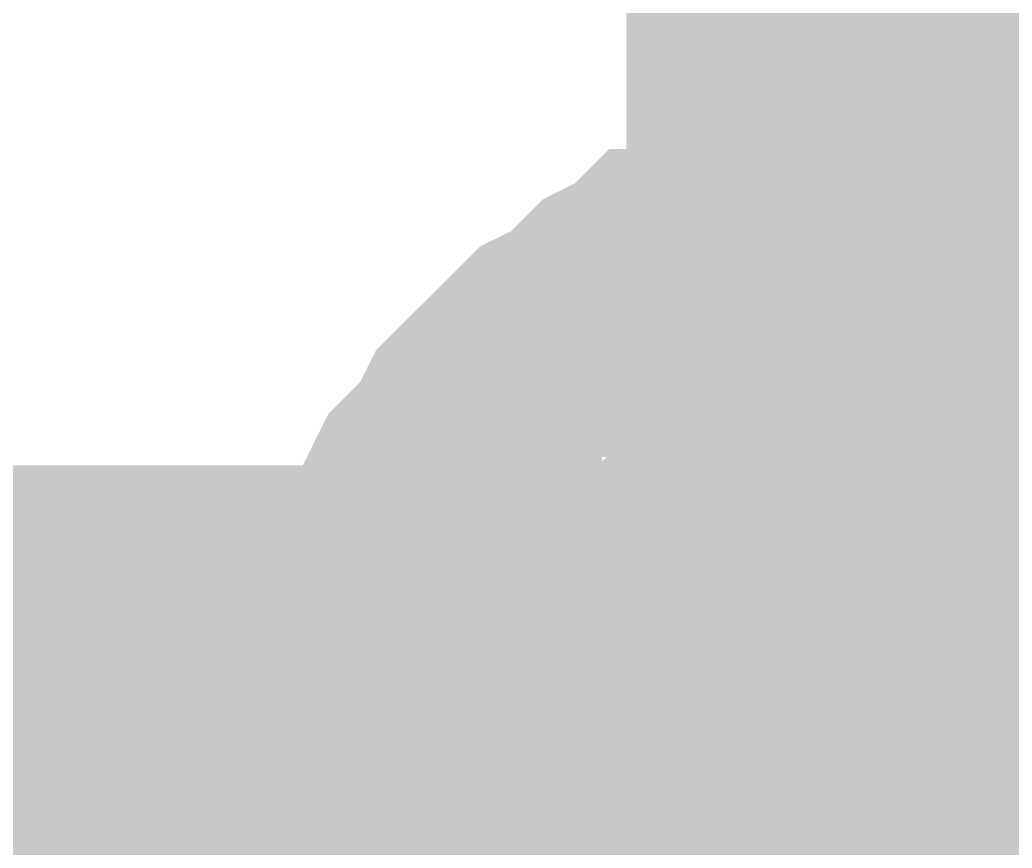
# Model space of a CAD drawing. Header units: inches. Extents: x 0 to 841, y 0 to 594.
# Drawn here: x 518.775 to 520.184, y 39.831 to 41.007 of the extents above; entities that cross this region are included whole.
import ezdxf

# ---------------------------------------------------------------- set-up
doc = ezdxf.new("R2010")
doc.units = ezdxf.units.IN
doc.layers.add('Sheet', color=255, linetype='Continuous')

msp = doc.modelspace()

# ---------------------------------------------------------------- linework, layer by layer
at = {"layer": 'Sheet'}
for points in [[(520.0105, 44.9857, 0.7493, 0.7493, 0), (520.0105, 39.9998, 0.7493, 0.7493, 0)], [(520.0105, 44.9857, 0.2997, 0.2997, 0), (520.0105, 39.9998, 0.2997, 0.2997, 0)], [(519.247, 39.9998, 0.2997, 0.2997, 0), (519.247, 40.0447, 0.2997, 0.2997, 0), (519.247, 40.0672, 0.2997, 0.2997, 0), (519.247, 40.1121, 0.2997, 0.2997, 0), (519.2694, 40.157, 0.2997, 0.2997, 0), (519.2694, 40.1794, 0.2997, 0.2997, 0), (519.2919, 40.2244, 0.2997, 0.2997, 0), (519.2919, 40.2468, 0.2997, 0.2997, 0), (519.3144, 40.2917, 0.2997, 0.2997, 0), (519.3144, 40.3142, 0.2997, 0.2997, 0), (519.3368, 40.3591, 0.2997, 0.2997, 0), (519.3593, 40.3816, 0.2997, 0.2997, 0), (519.3817, 40.404, 0.2997, 0.2997, 0), (519.4042, 40.449, 0.2997, 0.2997, 0), (519.4266, 40.4714, 0.2997, 0.2997, 0), (519.4491, 40.4939, 0.2997, 0.2997, 0), (519.4716, 40.5163, 0.2997, 0.2997, 0), (519.494, 40.5388, 0.2997, 0.2997, 0), (519.5165, 40.5613, 0.2997, 0.2997, 0), (519.5614, 40.5837, 0.2997, 0.2997, 0), (519.5838, 40.6062, 0.2997, 0.2997, 0), (519.6063, 40.6286, 0.2997, 0.2997, 0), (519.6512, 40.6511, 0.2997, 0.2997, 0), (519.6737, 40.6735, 0.2997, 0.2997, 0), (519.7186, 40.6735, 0.2997, 0.2997, 0), (519.7411, 40.696, 0.2997, 0.2997, 0), (519.786, 40.696, 0.2997, 0.2997, 0), (519.8084, 40.7185, 0.2997, 0.2997, 0), (519.8533, 40.7185, 0.2997, 0.2997, 0), (519.8983, 40.7409, 0.2997, 0.2997, 0), (519.9207, 40.7409, 0.2997, 0.2997, 0), (519.9656, 40.7409, 0.2997, 0.2997, 0), (520.0105, 40.7409, 0.2997, 0.2997, 0)], [(519.247, 39.9998, 0.2997, 0.2997, 0), (519.247, 40.0447, 0.2997, 0.2997, 0), (519.247, 40.0672, 0.2997, 0.2997, 0), (519.247, 40.1121, 0.2997, 0.2997, 0), (519.2694, 40.157, 0.2997, 0.2997, 0), (519.2694, 40.1794, 0.2997, 0.2997, 0), (519.2919, 40.2244, 0.2997, 0.2997, 0), (519.2919, 40.2468, 0.2997, 0.2997, 0), (519.3144, 40.2917, 0.2997, 0.2997, 0), (519.3144, 40.3142, 0.2997, 0.2997, 0), (519.3368, 40.3591, 0.2997, 0.2997, 0), (519.3593, 40.3816, 0.2997, 0.2997, 0), (519.3817, 40.404, 0.2997, 0.2997, 0), (519.4042, 40.449, 0.2997, 0.2997, 0), (519.4266, 40.4714, 0.2997, 0.2997, 0), (519.4491, 40.4939, 0.2997, 0.2997, 0), (519.4716, 40.5163, 0.2997, 0.2997, 0), (519.494, 40.5388, 0.2997, 0.2997, 0), (519.5165, 40.5613, 0.2997, 0.2997, 0), (519.5614, 40.5837, 0.2997, 0.2997, 0), (519.5838, 40.6062, 0.2997, 0.2997, 0), (519.6063, 40.6286, 0.2997, 0.2997, 0), (519.6512, 40.6511, 0.2997, 0.2997, 0), (519.6737, 40.6735, 0.2997, 0.2997, 0), (519.7186, 40.6735, 0.2997, 0.2997, 0), (519.7411, 40.696, 0.2997, 0.2997, 0), (519.786, 40.696, 0.2997, 0.2997, 0), (519.8084, 40.7185, 0.2997, 0.2997, 0), (519.8533, 40.7185, 0.2997, 0.2997, 0), (519.8983, 40.7409, 0.2997, 0.2997, 0), (519.9207, 40.7409, 0.2997, 0.2997, 0), (519.9656, 40.7409, 0.2997, 0.2997, 0), (520.0105, 40.7409, 0.2997, 0.2997, 0)], [(519.247, 39.9998, 0.2997, 0.2997, 0), (519.247, 40.0447, 0.2997, 0.2997, 0), (519.247, 40.0672, 0.2997, 0.2997, 0), (519.247, 40.1121, 0.2997, 0.2997, 0), (519.2694, 40.157, 0.2997, 0.2997, 0), (519.2694, 40.1794, 0.2997, 0.2997, 0), (519.2919, 40.2244, 0.2997, 0.2997, 0), (519.2919, 40.2468, 0.2997, 0.2997, 0), (519.3144, 40.2917, 0.2997, 0.2997, 0), (519.3144, 40.3142, 0.2997, 0.2997, 0), (519.3368, 40.3591, 0.2997, 0.2997, 0), (519.3593, 40.3816, 0.2997, 0.2997, 0), (519.3817, 40.404, 0.2997, 0.2997, 0), (519.4042, 40.449, 0.2997, 0.2997, 0), (519.4266, 40.4714, 0.2997, 0.2997, 0), (519.4491, 40.4939, 0.2997, 0.2997, 0), (519.4716, 40.5163, 0.2997, 0.2997, 0), (519.494, 40.5388, 0.2997, 0.2997, 0), (519.5165, 40.5613, 0.2997, 0.2997, 0), (519.5614, 40.5837, 0.2997, 0.2997, 0), (519.5838, 40.6062, 0.2997, 0.2997, 0), (519.6063, 40.6286, 0.2997, 0.2997, 0), (519.6512, 40.6511, 0.2997, 0.2997, 0), (519.6737, 40.6735, 0.2997, 0.2997, 0), (519.7186, 40.6735, 0.2997, 0.2997, 0), (519.7411, 40.696, 0.2997, 0.2997, 0), (519.786, 40.696, 0.2997, 0.2997, 0), (519.8084, 40.7185, 0.2997, 0.2997, 0), (519.8533, 40.7185, 0.2997, 0.2997, 0), (519.8983, 40.7409, 0.2997, 0.2997, 0), (519.9207, 40.7409, 0.2997, 0.2997, 0), (519.9656, 40.7409, 0.2997, 0.2997, 0), (520.0105, 40.7409, 0.2997, 0.2997, 0)], [(519.247, 39.9998, 0.2997, 0.2997, 0), (519.247, 40.0447, 0.2997, 0.2997, 0), (519.247, 40.0672, 0.2997, 0.2997, 0), (519.247, 40.1121, 0.2997, 0.2997, 0), (519.2694, 40.157, 0.2997, 0.2997, 0), (519.2694, 40.1794, 0.2997, 0.2997, 0), (519.2919, 40.2244, 0.2997, 0.2997, 0), (519.2919, 40.2468, 0.2997, 0.2997, 0), (519.3144, 40.2917, 0.2997, 0.2997, 0), (519.3144, 40.3142, 0.2997, 0.2997, 0), (519.3368, 40.3591, 0.2997, 0.2997, 0), (519.3593, 40.3816, 0.2997, 0.2997, 0), (519.3817, 40.404, 0.2997, 0.2997, 0), (519.4042, 40.449, 0.2997, 0.2997, 0), (519.4266, 40.4714, 0.2997, 0.2997, 0), (519.4491, 40.4939, 0.2997, 0.2997, 0), (519.4716, 40.5163, 0.2997, 0.2997, 0), (519.494, 40.5388, 0.2997, 0.2997, 0), (519.5165, 40.5613, 0.2997, 0.2997, 0), (519.5614, 40.5837, 0.2997, 0.2997, 0), (519.5838, 40.6062, 0.2997, 0.2997, 0), (519.6063, 40.6286, 0.2997, 0.2997, 0), (519.6512, 40.6511, 0.2997, 0.2997, 0), (519.6737, 40.6735, 0.2997, 0.2997, 0), (519.7186, 40.6735, 0.2997, 0.2997, 0), (519.7411, 40.696, 0.2997, 0.2997, 0), (519.786, 40.696, 0.2997, 0.2997, 0), (519.8084, 40.7185, 0.2997, 0.2997, 0), (519.8533, 40.7185, 0.2997, 0.2997, 0), (519.8983, 40.7409, 0.2997, 0.2997, 0), (519.9207, 40.7409, 0.2997, 0.2997, 0), (519.9656, 40.7409, 0.2997, 0.2997, 0), (520.0105, 40.7409, 0.2997, 0.2997, 0)], [(519.247, 39.9998, 0.2997, 0.2997, 0), (519.247, 40.0447, 0.2997, 0.2997, 0), (519.247, 40.0672, 0.2997, 0.2997, 0), (519.247, 40.1121, 0.2997, 0.2997, 0), (519.2694, 40.157, 0.2997, 0.2997, 0), (519.2694, 40.1794, 0.2997, 0.2997, 0), (519.2919, 40.2244, 0.2997, 0.2997, 0), (519.2919, 40.2468, 0.2997, 0.2997, 0), (519.3144, 40.2917, 0.2997, 0.2997, 0), (519.3144, 40.3142, 0.2997, 0.2997, 0), (519.3368, 40.3591, 0.2997, 0.2997, 0), (519.3593, 40.3816, 0.2997, 0.2997, 0), (519.3817, 40.404, 0.2997, 0.2997, 0), (519.4042, 40.449, 0.2997, 0.2997, 0), (519.4266, 40.4714, 0.2997, 0.2997, 0), (519.4491, 40.4939, 0.2997, 0.2997, 0), (519.4716, 40.5163, 0.2997, 0.2997, 0), (519.494, 40.5388, 0.2997, 0.2997, 0), (519.5165, 40.5613, 0.2997, 0.2997, 0), (519.5614, 40.5837, 0.2997, 0.2997, 0), (519.5838, 40.6062, 0.2997, 0.2997, 0), (519.6063, 40.6286, 0.2997, 0.2997, 0), (519.6512, 40.6511, 0.2997, 0.2997, 0), (519.6737, 40.6735, 0.2997, 0.2997, 0), (519.7186, 40.6735, 0.2997, 0.2997, 0), (519.7411, 40.696, 0.2997, 0.2997, 0), (519.786, 40.696, 0.2997, 0.2997, 0), (519.8084, 40.7185, 0.2997, 0.2997, 0), (519.8533, 40.7185, 0.2997, 0.2997, 0), (519.8983, 40.7409, 0.2997, 0.2997, 0), (519.9207, 40.7409, 0.2997, 0.2997, 0), (519.9656, 40.7409, 0.2997, 0.2997, 0), (520.0105, 40.7409, 0.2997, 0.2997, 0)], [(520.0105, 40.7409, 0.2997, 0.2997, 0), (520.0105, 40.7409, 0.2997, 0.2997, 0)], [(520.0105, 40.7409, 0.2997, 0.2997, 0), (520.0555, 40.7409, 0.2997, 0.2997, 0), (520.0779, 40.7409, 0.2997, 0.2997, 0), (520.1228, 40.7409, 0.2997, 0.2997, 0), (520.1678, 40.7185, 0.2997, 0.2997, 0), (520.1902, 40.7185, 0.2997, 0.2997, 0), (520.2351, 40.696, 0.2997, 0.2997, 0), (520.2576, 40.696, 0.2997, 0.2997, 0), (520.3025, 40.6735, 0.2997, 0.2997, 0), (520.325, 40.6735, 0.2997, 0.2997, 0), (520.3699, 40.6511, 0.2997, 0.2997, 0)], [(520.0105, 40.7409, 0.2997, 0.2997, 0), (520.0105, 40.7409, 0.2997, 0.2997, 0)], [(520.0105, 40.7409, 0.2997, 0.2997, 0), (520.0555, 40.7409, 0.2997, 0.2997, 0), (520.0779, 40.7409, 0.2997, 0.2997, 0), (520.1228, 40.7409, 0.2997, 0.2997, 0), (520.1678, 40.7185, 0.2997, 0.2997, 0), (520.1902, 40.7185, 0.2997, 0.2997, 0), (520.2351, 40.696, 0.2997, 0.2997, 0), (520.2576, 40.696, 0.2997, 0.2997, 0), (520.3025, 40.6735, 0.2997, 0.2997, 0), (520.325, 40.6735, 0.2997, 0.2997, 0), (520.3699, 40.6511, 0.2997, 0.2997, 0)], [(520.0105, 40.7409, 0.2997, 0.2997, 0), (520.0105, 40.7409, 0.2997, 0.2997, 0)], [(520.0105, 40.7409, 0.2997, 0.2997, 0), (520.0555, 40.7409, 0.2997, 0.2997, 0), (520.0779, 40.7409, 0.2997, 0.2997, 0), (520.1228, 40.7409, 0.2997, 0.2997, 0), (520.1678, 40.7185, 0.2997, 0.2997, 0), (520.1902, 40.7185, 0.2997, 0.2997, 0), (520.2351, 40.696, 0.2997, 0.2997, 0), (520.2576, 40.696, 0.2997, 0.2997, 0), (520.3025, 40.6735, 0.2997, 0.2997, 0), (520.325, 40.6735, 0.2997, 0.2997, 0), (520.3699, 40.6511, 0.2997, 0.2997, 0)], [(520.0105, 40.7409, 0.2997, 0.2997, 0), (520.0105, 40.7409, 0.2997, 0.2997, 0)], [(520.0105, 40.7409, 0.2997, 0.2997, 0), (520.0555, 40.7409, 0.2997, 0.2997, 0), (520.0779, 40.7409, 0.2997, 0.2997, 0), (520.1228, 40.7409, 0.2997, 0.2997, 0), (520.1678, 40.7185, 0.2997, 0.2997, 0), (520.1902, 40.7185, 0.2997, 0.2997, 0), (520.2351, 40.696, 0.2997, 0.2997, 0), (520.2576, 40.696, 0.2997, 0.2997, 0), (520.3025, 40.6735, 0.2997, 0.2997, 0), (520.325, 40.6735, 0.2997, 0.2997, 0), (520.3699, 40.6511, 0.2997, 0.2997, 0)], [(520.0105, 40.7409, 0.2997, 0.2997, 0), (520.0105, 40.7409, 0.2997, 0.2997, 0)], [(520.0105, 40.7409, 0.2997, 0.2997, 0), (520.0555, 40.7409, 0.2997, 0.2997, 0), (520.0779, 40.7409, 0.2997, 0.2997, 0), (520.1228, 40.7409, 0.2997, 0.2997, 0), (520.1678, 40.7185, 0.2997, 0.2997, 0), (520.1902, 40.7185, 0.2997, 0.2997, 0), (520.2351, 40.696, 0.2997, 0.2997, 0), (520.2576, 40.696, 0.2997, 0.2997, 0), (520.3025, 40.6735, 0.2997, 0.2997, 0), (520.325, 40.6735, 0.2997, 0.2997, 0), (520.3699, 40.6511, 0.2997, 0.2997, 0)], [(519.247, 39.9998, 0.0991, 0.0991, 0), (519.247, 40.0447, 0.0991, 0.0991, 0), (519.247, 40.0672, 0.0991, 0.0991, 0), (519.247, 40.1121, 0.0991, 0.0991, 0), (519.2694, 40.157, 0.0991, 0.0991, 0), (519.2694, 40.1794, 0.0991, 0.0991, 0), (519.2919, 40.2244, 0.0991, 0.0991, 0), (519.2919, 40.2468, 0.0991, 0.0991, 0), (519.3144, 40.2917, 0.0991, 0.0991, 0), (519.3144, 40.3142, 0.0991, 0.0991, 0), (519.3368, 40.3591, 0.0991, 0.0991, 0), (519.3593, 40.3816, 0.0991, 0.0991, 0), (519.3817, 40.404, 0.0991, 0.0991, 0), (519.4042, 40.449, 0.0991, 0.0991, 0), (519.4266, 40.4714, 0.0991, 0.0991, 0), (519.4491, 40.4939, 0.0991, 0.0991, 0), (519.4716, 40.5163, 0.0991, 0.0991, 0), (519.494, 40.5388, 0.0991, 0.0991, 0), (519.5165, 40.5613, 0.0991, 0.0991, 0), (519.5614, 40.5837, 0.0991, 0.0991, 0), (519.5838, 40.6062, 0.0991, 0.0991, 0), (519.6063, 40.6286, 0.0991, 0.0991, 0), (519.6512, 40.6511, 0.0991, 0.0991, 0), (519.6737, 40.6735, 0.0991, 0.0991, 0), (519.7186, 40.6735, 0.0991, 0.0991, 0), (519.7411, 40.696, 0.0991, 0.0991, 0), (519.786, 40.696, 0.0991, 0.0991, 0), (519.8084, 40.7185, 0.0991, 0.0991, 0), (519.8533, 40.7185, 0.0991, 0.0991, 0), (519.8983, 40.7409, 0.0991, 0.0991, 0), (519.9207, 40.7409, 0.0991, 0.0991, 0), (519.9656, 40.7409, 0.0991, 0.0991, 0), (520.0105, 40.7409, 0.0991, 0.0991, 0)], [(519.247, 39.9998, 0.0991, 0.0991, 0), (519.247, 40.0447, 0.0991, 0.0991, 0), (519.247, 40.0672, 0.0991, 0.0991, 0), (519.247, 40.1121, 0.0991, 0.0991, 0), (519.2694, 40.157, 0.0991, 0.0991, 0), (519.2694, 40.1794, 0.0991, 0.0991, 0), (519.2919, 40.2244, 0.0991, 0.0991, 0), (519.2919, 40.2468, 0.0991, 0.0991, 0), (519.3144, 40.2917, 0.0991, 0.0991, 0), (519.3144, 40.3142, 0.0991, 0.0991, 0), (519.3368, 40.3591, 0.0991, 0.0991, 0), (519.3593, 40.3816, 0.0991, 0.0991, 0), (519.3817, 40.404, 0.0991, 0.0991, 0), (519.4042, 40.449, 0.0991, 0.0991, 0), (519.4266, 40.4714, 0.0991, 0.0991, 0), (519.4491, 40.4939, 0.0991, 0.0991, 0), (519.4716, 40.5163, 0.0991, 0.0991, 0), (519.494, 40.5388, 0.0991, 0.0991, 0), (519.5165, 40.5613, 0.0991, 0.0991, 0), (519.5614, 40.5837, 0.0991, 0.0991, 0), (519.5838, 40.6062, 0.0991, 0.0991, 0), (519.6063, 40.6286, 0.0991, 0.0991, 0), (519.6512, 40.6511, 0.0991, 0.0991, 0), (519.6737, 40.6735, 0.0991, 0.0991, 0), (519.7186, 40.6735, 0.0991, 0.0991, 0), (519.7411, 40.696, 0.0991, 0.0991, 0), (519.786, 40.696, 0.0991, 0.0991, 0), (519.8084, 40.7185, 0.0991, 0.0991, 0), (519.8533, 40.7185, 0.0991, 0.0991, 0), (519.8983, 40.7409, 0.0991, 0.0991, 0), (519.9207, 40.7409, 0.0991, 0.0991, 0), (519.9656, 40.7409, 0.0991, 0.0991, 0), (520.0105, 40.7409, 0.0991, 0.0991, 0)], [(519.247, 39.9998, 0.0991, 0.0991, 0), (519.247, 40.0447, 0.0991, 0.0991, 0), (519.247, 40.0672, 0.0991, 0.0991, 0), (519.247, 40.1121, 0.0991, 0.0991, 0), (519.2694, 40.157, 0.0991, 0.0991, 0), (519.2694, 40.1794, 0.0991, 0.0991, 0), (519.2919, 40.2244, 0.0991, 0.0991, 0), (519.2919, 40.2468, 0.0991, 0.0991, 0), (519.3144, 40.2917, 0.0991, 0.0991, 0), (519.3144, 40.3142, 0.0991, 0.0991, 0), (519.3368, 40.3591, 0.0991, 0.0991, 0), (519.3593, 40.3816, 0.0991, 0.0991, 0), (519.3817, 40.404, 0.0991, 0.0991, 0), (519.4042, 40.449, 0.0991, 0.0991, 0), (519.4266, 40.4714, 0.0991, 0.0991, 0), (519.4491, 40.4939, 0.0991, 0.0991, 0), (519.4716, 40.5163, 0.0991, 0.0991, 0), (519.494, 40.5388, 0.0991, 0.0991, 0), (519.5165, 40.5613, 0.0991, 0.0991, 0), (519.5614, 40.5837, 0.0991, 0.0991, 0), (519.5838, 40.6062, 0.0991, 0.0991, 0), (519.6063, 40.6286, 0.0991, 0.0991, 0), (519.6512, 40.6511, 0.0991, 0.0991, 0), (519.6737, 40.6735, 0.0991, 0.0991, 0), (519.7186, 40.6735, 0.0991, 0.0991, 0), (519.7411, 40.696, 0.0991, 0.0991, 0), (519.786, 40.696, 0.0991, 0.0991, 0), (519.8084, 40.7185, 0.0991, 0.0991, 0), (519.8533, 40.7185, 0.0991, 0.0991, 0), (519.8983, 40.7409, 0.0991, 0.0991, 0), (519.9207, 40.7409, 0.0991, 0.0991, 0), (519.9656, 40.7409, 0.0991, 0.0991, 0), (520.0105, 40.7409, 0.0991, 0.0991, 0)], [(519.247, 39.9998, 0.0991, 0.0991, 0), (519.247, 40.0447, 0.0991, 0.0991, 0), (519.247, 40.0672, 0.0991, 0.0991, 0), (519.247, 40.1121, 0.0991, 0.0991, 0), (519.2694, 40.157, 0.0991, 0.0991, 0), (519.2694, 40.1794, 0.0991, 0.0991, 0), (519.2919, 40.2244, 0.0991, 0.0991, 0), (519.2919, 40.2468, 0.0991, 0.0991, 0), (519.3144, 40.2917, 0.0991, 0.0991, 0), (519.3144, 40.3142, 0.0991, 0.0991, 0), (519.3368, 40.3591, 0.0991, 0.0991, 0), (519.3593, 40.3816, 0.0991, 0.0991, 0), (519.3817, 40.404, 0.0991, 0.0991, 0), (519.4042, 40.449, 0.0991, 0.0991, 0), (519.4266, 40.4714, 0.0991, 0.0991, 0), (519.4491, 40.4939, 0.0991, 0.0991, 0), (519.4716, 40.5163, 0.0991, 0.0991, 0), (519.494, 40.5388, 0.0991, 0.0991, 0), (519.5165, 40.5613, 0.0991, 0.0991, 0), (519.5614, 40.5837, 0.0991, 0.0991, 0), (519.5838, 40.6062, 0.0991, 0.0991, 0), (519.6063, 40.6286, 0.0991, 0.0991, 0), (519.6512, 40.6511, 0.0991, 0.0991, 0), (519.6737, 40.6735, 0.0991, 0.0991, 0), (519.7186, 40.6735, 0.0991, 0.0991, 0), (519.7411, 40.696, 0.0991, 0.0991, 0), (519.786, 40.696, 0.0991, 0.0991, 0), (519.8084, 40.7185, 0.0991, 0.0991, 0), (519.8533, 40.7185, 0.0991, 0.0991, 0), (519.8983, 40.7409, 0.0991, 0.0991, 0), (519.9207, 40.7409, 0.0991, 0.0991, 0), (519.9656, 40.7409, 0.0991, 0.0991, 0), (520.0105, 40.7409, 0.0991, 0.0991, 0)], [(519.247, 39.9998, 0.0991, 0.0991, 0), (519.247, 40.0447, 0.0991, 0.0991, 0), (519.247, 40.0672, 0.0991, 0.0991, 0), (519.247, 40.1121, 0.0991, 0.0991, 0), (519.2694, 40.157, 0.0991, 0.0991, 0), (519.2694, 40.1794, 0.0991, 0.0991, 0), (519.2919, 40.2244, 0.0991, 0.0991, 0), (519.2919, 40.2468, 0.0991, 0.0991, 0), (519.3144, 40.2917, 0.0991, 0.0991, 0), (519.3144, 40.3142, 0.0991, 0.0991, 0), (519.3368, 40.3591, 0.0991, 0.0991, 0), (519.3593, 40.3816, 0.0991, 0.0991, 0), (519.3817, 40.404, 0.0991, 0.0991, 0), (519.4042, 40.449, 0.0991, 0.0991, 0), (519.4266, 40.4714, 0.0991, 0.0991, 0), (519.4491, 40.4939, 0.0991, 0.0991, 0), (519.4716, 40.5163, 0.0991, 0.0991, 0), (519.494, 40.5388, 0.0991, 0.0991, 0), (519.5165, 40.5613, 0.0991, 0.0991, 0), (519.5614, 40.5837, 0.0991, 0.0991, 0), (519.5838, 40.6062, 0.0991, 0.0991, 0), (519.6063, 40.6286, 0.0991, 0.0991, 0), (519.6512, 40.6511, 0.0991, 0.0991, 0), (519.6737, 40.6735, 0.0991, 0.0991, 0), (519.7186, 40.6735, 0.0991, 0.0991, 0), (519.7411, 40.696, 0.0991, 0.0991, 0), (519.786, 40.696, 0.0991, 0.0991, 0), (519.8084, 40.7185, 0.0991, 0.0991, 0), (519.8533, 40.7185, 0.0991, 0.0991, 0), (519.8983, 40.7409, 0.0991, 0.0991, 0), (519.9207, 40.7409, 0.0991, 0.0991, 0), (519.9656, 40.7409, 0.0991, 0.0991, 0), (520.0105, 40.7409, 0.0991, 0.0991, 0)], [(520.0105, 40.7409, 0.0991, 0.0991, 0), (520.0105, 40.7409, 0.0991, 0.0991, 0)], [(520.0105, 40.7409, 0.0991, 0.0991, 0), (520.0555, 40.7409, 0.0991, 0.0991, 0), (520.0779, 40.7409, 0.0991, 0.0991, 0), (520.1228, 40.7409, 0.0991, 0.0991, 0), (520.1678, 40.7185, 0.0991, 0.0991, 0), (520.1902, 40.7185, 0.0991, 0.0991, 0), (520.2351, 40.696, 0.0991, 0.0991, 0)], [(520.0105, 40.7409, 0.0991, 0.0991, 0), (520.0105, 40.7409, 0.0991, 0.0991, 0)], [(520.0105, 40.7409, 0.0991, 0.0991, 0), (520.0555, 40.7409, 0.0991, 0.0991, 0), (520.0779, 40.7409, 0.0991, 0.0991, 0), (520.1228, 40.7409, 0.0991, 0.0991, 0), (520.1678, 40.7185, 0.0991, 0.0991, 0), (520.1902, 40.7185, 0.0991, 0.0991, 0), (520.2351, 40.696, 0.0991, 0.0991, 0)], [(520.0105, 40.7409, 0.0991, 0.0991, 0), (520.0105, 40.7409, 0.0991, 0.0991, 0)], [(520.0105, 40.7409, 0.0991, 0.0991, 0), (520.0555, 40.7409, 0.0991, 0.0991, 0), (520.0779, 40.7409, 0.0991, 0.0991, 0), (520.1228, 40.7409, 0.0991, 0.0991, 0), (520.1678, 40.7185, 0.0991, 0.0991, 0), (520.1902, 40.7185, 0.0991, 0.0991, 0), (520.2351, 40.696, 0.0991, 0.0991, 0)], [(520.0105, 40.7409, 0.0991, 0.0991, 0), (520.0105, 40.7409, 0.0991, 0.0991, 0)], [(520.0105, 40.7409, 0.0991, 0.0991, 0), (520.0555, 40.7409, 0.0991, 0.0991, 0), (520.0779, 40.7409, 0.0991, 0.0991, 0), (520.1228, 40.7409, 0.0991, 0.0991, 0), (520.1678, 40.7185, 0.0991, 0.0991, 0), (520.1902, 40.7185, 0.0991, 0.0991, 0), (520.2351, 40.696, 0.0991, 0.0991, 0)], [(520.0105, 40.7409, 0.0991, 0.0991, 0), (520.0105, 40.7409, 0.0991, 0.0991, 0)], [(520.0105, 40.7409, 0.0991, 0.0991, 0), (520.0555, 40.7409, 0.0991, 0.0991, 0), (520.0779, 40.7409, 0.0991, 0.0991, 0), (520.1228, 40.7409, 0.0991, 0.0991, 0), (520.1678, 40.7185, 0.0991, 0.0991, 0), (520.1902, 40.7185, 0.0991, 0.0991, 0), (520.2351, 40.696, 0.0991, 0.0991, 0)], [(519.494, 39.9998, 0.2997, 0.2997, 0), (519.494, 40.0222, 0.2997, 0.2997, 0), (519.494, 40.0447, 0.2997, 0.2997, 0), (519.494, 40.0672, 0.2997, 0.2997, 0), (519.494, 40.0896, 0.2997, 0.2997, 0), (519.5165, 40.1121, 0.2997, 0.2997, 0), (519.5165, 40.1345, 0.2997, 0.2997, 0), (519.5165, 40.1794, 0.2997, 0.2997, 0), (519.5389, 40.2019, 0.2997, 0.2997, 0), (519.5389, 40.2019, 0.2997, 0.2997, 0), (519.5614, 40.2244, 0.2997, 0.2997, 0), (519.5614, 40.2468, 0.2997, 0.2997, 0), (519.5838, 40.2693, 0.2997, 0.2997, 0), (519.5838, 40.2917, 0.2997, 0.2997, 0), (519.6063, 40.3142, 0.2997, 0.2997, 0), (519.6288, 40.3367, 0.2997, 0.2997, 0), (519.6512, 40.3367, 0.2997, 0.2997, 0), (519.6512, 40.3591, 0.2997, 0.2997, 0), (519.6737, 40.3816, 0.2997, 0.2997, 0), (519.6961, 40.404, 0.2997, 0.2997, 0), (519.7186, 40.404, 0.2997, 0.2997, 0), (519.7411, 40.4265, 0.2997, 0.2997, 0), (519.7635, 40.4265, 0.2997, 0.2997, 0), (519.786, 40.449, 0.2997, 0.2997, 0), (519.8084, 40.449, 0.2997, 0.2997, 0), (519.8309, 40.4714, 0.2997, 0.2997, 0), (519.8533, 40.4714, 0.2997, 0.2997, 0), (519.8758, 40.4714, 0.2997, 0.2997, 0), (519.8983, 40.4939, 0.2997, 0.2997, 0), (519.9207, 40.4939, 0.2997, 0.2997, 0), (519.9656, 40.4939, 0.2997, 0.2997, 0), (519.9881, 40.4939, 0.2997, 0.2997, 0), (520.0105, 40.4939, 0.2997, 0.2997, 0)], [(519.494, 39.9998, 0.2997, 0.2997, 0), (519.494, 40.0222, 0.2997, 0.2997, 0), (519.494, 40.0447, 0.2997, 0.2997, 0), (519.494, 40.0672, 0.2997, 0.2997, 0), (519.494, 40.0896, 0.2997, 0.2997, 0), (519.5165, 40.1121, 0.2997, 0.2997, 0), (519.5165, 40.1345, 0.2997, 0.2997, 0), (519.5165, 40.1794, 0.2997, 0.2997, 0), (519.5389, 40.2019, 0.2997, 0.2997, 0), (519.5389, 40.2019, 0.2997, 0.2997, 0), (519.5614, 40.2244, 0.2997, 0.2997, 0), (519.5614, 40.2468, 0.2997, 0.2997, 0), (519.5838, 40.2693, 0.2997, 0.2997, 0), (519.5838, 40.2917, 0.2997, 0.2997, 0), (519.6063, 40.3142, 0.2997, 0.2997, 0), (519.6288, 40.3367, 0.2997, 0.2997, 0), (519.6512, 40.3367, 0.2997, 0.2997, 0), (519.6512, 40.3591, 0.2997, 0.2997, 0), (519.6737, 40.3816, 0.2997, 0.2997, 0), (519.6961, 40.404, 0.2997, 0.2997, 0), (519.7186, 40.404, 0.2997, 0.2997, 0), (519.7411, 40.4265, 0.2997, 0.2997, 0), (519.7635, 40.4265, 0.2997, 0.2997, 0), (519.786, 40.449, 0.2997, 0.2997, 0), (519.8084, 40.449, 0.2997, 0.2997, 0), (519.8309, 40.4714, 0.2997, 0.2997, 0), (519.8533, 40.4714, 0.2997, 0.2997, 0), (519.8758, 40.4714, 0.2997, 0.2997, 0), (519.8983, 40.4939, 0.2997, 0.2997, 0), (519.9207, 40.4939, 0.2997, 0.2997, 0), (519.9656, 40.4939, 0.2997, 0.2997, 0), (519.9881, 40.4939, 0.2997, 0.2997, 0), (520.0105, 40.4939, 0.2997, 0.2997, 0)], [(519.494, 39.9998, 0.2997, 0.2997, 0), (519.494, 40.0222, 0.2997, 0.2997, 0), (519.494, 40.0447, 0.2997, 0.2997, 0), (519.494, 40.0672, 0.2997, 0.2997, 0), (519.494, 40.0896, 0.2997, 0.2997, 0), (519.5165, 40.1121, 0.2997, 0.2997, 0), (519.5165, 40.1345, 0.2997, 0.2997, 0), (519.5165, 40.1794, 0.2997, 0.2997, 0), (519.5389, 40.2019, 0.2997, 0.2997, 0), (519.5389, 40.2019, 0.2997, 0.2997, 0), (519.5614, 40.2244, 0.2997, 0.2997, 0), (519.5614, 40.2468, 0.2997, 0.2997, 0), (519.5838, 40.2693, 0.2997, 0.2997, 0), (519.5838, 40.2917, 0.2997, 0.2997, 0), (519.6063, 40.3142, 0.2997, 0.2997, 0), (519.6288, 40.3367, 0.2997, 0.2997, 0), (519.6512, 40.3367, 0.2997, 0.2997, 0), (519.6512, 40.3591, 0.2997, 0.2997, 0), (519.6737, 40.3816, 0.2997, 0.2997, 0), (519.6961, 40.404, 0.2997, 0.2997, 0), (519.7186, 40.404, 0.2997, 0.2997, 0), (519.7411, 40.4265, 0.2997, 0.2997, 0), (519.7635, 40.4265, 0.2997, 0.2997, 0), (519.786, 40.449, 0.2997, 0.2997, 0), (519.8084, 40.449, 0.2997, 0.2997, 0), (519.8309, 40.4714, 0.2997, 0.2997, 0), (519.8533, 40.4714, 0.2997, 0.2997, 0), (519.8758, 40.4714, 0.2997, 0.2997, 0), (519.8983, 40.4939, 0.2997, 0.2997, 0), (519.9207, 40.4939, 0.2997, 0.2997, 0), (519.9656, 40.4939, 0.2997, 0.2997, 0), (519.9881, 40.4939, 0.2997, 0.2997, 0), (520.0105, 40.4939, 0.2997, 0.2997, 0)], [(520.0105, 40.4939, 0.2997, 0.2997, 0), (520.0105, 40.4939, 0.2997, 0.2997, 0)], [(520.0105, 40.4939, 0.2997, 0.2997, 0), (520.033, 40.4939, 0.2997, 0.2997, 0), (520.0555, 40.4939, 0.2997, 0.2997, 0), (520.0779, 40.4939, 0.2997, 0.2997, 0), (520.1004, 40.4939, 0.2997, 0.2997, 0), (520.1228, 40.4714, 0.2997, 0.2997, 0), (520.1453, 40.4714, 0.2997, 0.2997, 0), (520.1902, 40.4714, 0.2997, 0.2997, 0), (520.2127, 40.449, 0.2997, 0.2997, 0), (520.2127, 40.449, 0.2997, 0.2997, 0), (520.2351, 40.4265, 0.2997, 0.2997, 0), (520.2576, 40.4265, 0.2997, 0.2997, 0), (520.28, 40.404, 0.2997, 0.2997, 0), (520.3025, 40.404, 0.2997, 0.2997, 0), (520.325, 40.3816, 0.2997, 0.2997, 0), (520.3474, 40.3591, 0.2997, 0.2997, 0)], [(520.0105, 40.4939, 0.2997, 0.2997, 0), (520.0105, 40.4939, 0.2997, 0.2997, 0)], [(520.0105, 40.4939, 0.2997, 0.2997, 0), (520.033, 40.4939, 0.2997, 0.2997, 0), (520.0555, 40.4939, 0.2997, 0.2997, 0), (520.0779, 40.4939, 0.2997, 0.2997, 0), (520.1004, 40.4939, 0.2997, 0.2997, 0), (520.1228, 40.4714, 0.2997, 0.2997, 0), (520.1453, 40.4714, 0.2997, 0.2997, 0), (520.1902, 40.4714, 0.2997, 0.2997, 0), (520.2127, 40.449, 0.2997, 0.2997, 0), (520.2127, 40.449, 0.2997, 0.2997, 0), (520.2351, 40.4265, 0.2997, 0.2997, 0), (520.2576, 40.4265, 0.2997, 0.2997, 0), (520.28, 40.404, 0.2997, 0.2997, 0), (520.3025, 40.404, 0.2997, 0.2997, 0), (520.325, 40.3816, 0.2997, 0.2997, 0), (520.3474, 40.3591, 0.2997, 0.2997, 0)], [(520.0105, 40.4939, 0.2997, 0.2997, 0), (520.0105, 40.4939, 0.2997, 0.2997, 0)], [(520.0105, 40.4939, 0.2997, 0.2997, 0), (520.033, 40.4939, 0.2997, 0.2997, 0), (520.0555, 40.4939, 0.2997, 0.2997, 0), (520.0779, 40.4939, 0.2997, 0.2997, 0), (520.1004, 40.4939, 0.2997, 0.2997, 0), (520.1228, 40.4714, 0.2997, 0.2997, 0), (520.1453, 40.4714, 0.2997, 0.2997, 0), (520.1902, 40.4714, 0.2997, 0.2997, 0), (520.2127, 40.449, 0.2997, 0.2997, 0), (520.2127, 40.449, 0.2997, 0.2997, 0), (520.2351, 40.4265, 0.2997, 0.2997, 0), (520.2576, 40.4265, 0.2997, 0.2997, 0), (520.28, 40.404, 0.2997, 0.2997, 0), (520.3025, 40.404, 0.2997, 0.2997, 0), (520.325, 40.3816, 0.2997, 0.2997, 0), (520.3474, 40.3591, 0.2997, 0.2997, 0)], [(519.494, 39.9998, 0.0991, 0.0991, 0), (519.494, 40.0222, 0.0991, 0.0991, 0), (519.494, 40.0447, 0.0991, 0.0991, 0), (519.494, 40.0672, 0.0991, 0.0991, 0), (519.494, 40.0896, 0.0991, 0.0991, 0), (519.5165, 40.1121, 0.0991, 0.0991, 0), (519.5165, 40.1345, 0.0991, 0.0991, 0), (519.5165, 40.1794, 0.0991, 0.0991, 0), (519.5389, 40.2019, 0.0991, 0.0991, 0), (519.5389, 40.2019, 0.0991, 0.0991, 0), (519.5614, 40.2244, 0.0991, 0.0991, 0), (519.5614, 40.2468, 0.0991, 0.0991, 0), (519.5838, 40.2693, 0.0991, 0.0991, 0), (519.5838, 40.2917, 0.0991, 0.0991, 0), (519.6063, 40.3142, 0.0991, 0.0991, 0), (519.6288, 40.3367, 0.0991, 0.0991, 0), (519.6512, 40.3367, 0.0991, 0.0991, 0), (519.6512, 40.3591, 0.0991, 0.0991, 0), (519.6737, 40.3816, 0.0991, 0.0991, 0), (519.6961, 40.404, 0.0991, 0.0991, 0), (519.7186, 40.404, 0.0991, 0.0991, 0), (519.7411, 40.4265, 0.0991, 0.0991, 0), (519.7635, 40.4265, 0.0991, 0.0991, 0), (519.786, 40.449, 0.0991, 0.0991, 0), (519.8084, 40.449, 0.0991, 0.0991, 0), (519.8309, 40.4714, 0.0991, 0.0991, 0), (519.8533, 40.4714, 0.0991, 0.0991, 0), (519.8758, 40.4714, 0.0991, 0.0991, 0), (519.8983, 40.4939, 0.0991, 0.0991, 0), (519.9207, 40.4939, 0.0991, 0.0991, 0), (519.9656, 40.4939, 0.0991, 0.0991, 0), (519.9881, 40.4939, 0.0991, 0.0991, 0), (520.0105, 40.4939, 0.0991, 0.0991, 0)], [(519.494, 39.9998, 0.0991, 0.0991, 0), (519.494, 40.0222, 0.0991, 0.0991, 0), (519.494, 40.0447, 0.0991, 0.0991, 0), (519.494, 40.0672, 0.0991, 0.0991, 0), (519.494, 40.0896, 0.0991, 0.0991, 0), (519.5165, 40.1121, 0.0991, 0.0991, 0), (519.5165, 40.1345, 0.0991, 0.0991, 0), (519.5165, 40.1794, 0.0991, 0.0991, 0), (519.5389, 40.2019, 0.0991, 0.0991, 0), (519.5389, 40.2019, 0.0991, 0.0991, 0), (519.5614, 40.2244, 0.0991, 0.0991, 0), (519.5614, 40.2468, 0.0991, 0.0991, 0), (519.5838, 40.2693, 0.0991, 0.0991, 0), (519.5838, 40.2917, 0.0991, 0.0991, 0), (519.6063, 40.3142, 0.0991, 0.0991, 0), (519.6288, 40.3367, 0.0991, 0.0991, 0), (519.6512, 40.3367, 0.0991, 0.0991, 0), (519.6512, 40.3591, 0.0991, 0.0991, 0), (519.6737, 40.3816, 0.0991, 0.0991, 0), (519.6961, 40.404, 0.0991, 0.0991, 0), (519.7186, 40.404, 0.0991, 0.0991, 0), (519.7411, 40.4265, 0.0991, 0.0991, 0), (519.7635, 40.4265, 0.0991, 0.0991, 0), (519.786, 40.449, 0.0991, 0.0991, 0), (519.8084, 40.449, 0.0991, 0.0991, 0), (519.8309, 40.4714, 0.0991, 0.0991, 0), (519.8533, 40.4714, 0.0991, 0.0991, 0), (519.8758, 40.4714, 0.0991, 0.0991, 0), (519.8983, 40.4939, 0.0991, 0.0991, 0), (519.9207, 40.4939, 0.0991, 0.0991, 0), (519.9656, 40.4939, 0.0991, 0.0991, 0), (519.9881, 40.4939, 0.0991, 0.0991, 0), (520.0105, 40.4939, 0.0991, 0.0991, 0)], [(519.494, 39.9998, 0.0991, 0.0991, 0), (519.494, 40.0222, 0.0991, 0.0991, 0), (519.494, 40.0447, 0.0991, 0.0991, 0), (519.494, 40.0672, 0.0991, 0.0991, 0), (519.494, 40.0896, 0.0991, 0.0991, 0), (519.5165, 40.1121, 0.0991, 0.0991, 0), (519.5165, 40.1345, 0.0991, 0.0991, 0), (519.5165, 40.1794, 0.0991, 0.0991, 0), (519.5389, 40.2019, 0.0991, 0.0991, 0), (519.5389, 40.2019, 0.0991, 0.0991, 0), (519.5614, 40.2244, 0.0991, 0.0991, 0), (519.5614, 40.2468, 0.0991, 0.0991, 0), (519.5838, 40.2693, 0.0991, 0.0991, 0), (519.5838, 40.2917, 0.0991, 0.0991, 0), (519.6063, 40.3142, 0.0991, 0.0991, 0), (519.6288, 40.3367, 0.0991, 0.0991, 0), (519.6512, 40.3367, 0.0991, 0.0991, 0), (519.6512, 40.3591, 0.0991, 0.0991, 0), (519.6737, 40.3816, 0.0991, 0.0991, 0), (519.6961, 40.404, 0.0991, 0.0991, 0), (519.7186, 40.404, 0.0991, 0.0991, 0), (519.7411, 40.4265, 0.0991, 0.0991, 0), (519.7635, 40.4265, 0.0991, 0.0991, 0), (519.786, 40.449, 0.0991, 0.0991, 0), (519.8084, 40.449, 0.0991, 0.0991, 0), (519.8309, 40.4714, 0.0991, 0.0991, 0), (519.8533, 40.4714, 0.0991, 0.0991, 0), (519.8758, 40.4714, 0.0991, 0.0991, 0), (519.8983, 40.4939, 0.0991, 0.0991, 0), (519.9207, 40.4939, 0.0991, 0.0991, 0), (519.9656, 40.4939, 0.0991, 0.0991, 0), (519.9881, 40.4939, 0.0991, 0.0991, 0), (520.0105, 40.4939, 0.0991, 0.0991, 0)], [(520.0105, 40.4939, 0.0991, 0.0991, 0), (520.0105, 40.4939, 0.0991, 0.0991, 0)], [(520.0105, 40.4939, 0.0991, 0.0991, 0), (520.033, 40.4939, 0.0991, 0.0991, 0), (520.0555, 40.4939, 0.0991, 0.0991, 0), (520.0779, 40.4939, 0.0991, 0.0991, 0), (520.1004, 40.4939, 0.0991, 0.0991, 0), (520.1228, 40.4714, 0.0991, 0.0991, 0), (520.1453, 40.4714, 0.0991, 0.0991, 0), (520.1902, 40.4714, 0.0991, 0.0991, 0), (520.2127, 40.449, 0.0991, 0.0991, 0), (520.2127, 40.449, 0.0991, 0.0991, 0), (520.2351, 40.4265, 0.0991, 0.0991, 0)], [(520.0105, 40.4939, 0.0991, 0.0991, 0), (520.0105, 40.4939, 0.0991, 0.0991, 0)], [(520.0105, 40.4939, 0.0991, 0.0991, 0), (520.033, 40.4939, 0.0991, 0.0991, 0), (520.0555, 40.4939, 0.0991, 0.0991, 0), (520.0779, 40.4939, 0.0991, 0.0991, 0), (520.1004, 40.4939, 0.0991, 0.0991, 0), (520.1228, 40.4714, 0.0991, 0.0991, 0), (520.1453, 40.4714, 0.0991, 0.0991, 0), (520.1902, 40.4714, 0.0991, 0.0991, 0), (520.2127, 40.449, 0.0991, 0.0991, 0), (520.2127, 40.449, 0.0991, 0.0991, 0), (520.2351, 40.4265, 0.0991, 0.0991, 0)], [(520.0105, 40.4939, 0.0991, 0.0991, 0), (520.0105, 40.4939, 0.0991, 0.0991, 0)], [(520.0105, 40.4939, 0.0991, 0.0991, 0), (520.033, 40.4939, 0.0991, 0.0991, 0), (520.0555, 40.4939, 0.0991, 0.0991, 0), (520.0779, 40.4939, 0.0991, 0.0991, 0), (520.1004, 40.4939, 0.0991, 0.0991, 0), (520.1228, 40.4714, 0.0991, 0.0991, 0), (520.1453, 40.4714, 0.0991, 0.0991, 0), (520.1902, 40.4714, 0.0991, 0.0991, 0), (520.2127, 40.449, 0.0991, 0.0991, 0), (520.2127, 40.449, 0.0991, 0.0991, 0), (520.2351, 40.4265, 0.0991, 0.0991, 0)], [(515.0025, 39.9998, 0.7493, 0.7493, 0), (520.0105, 39.9998, 0.7493, 0.7493, 0)], [(520.0105, 39.9998, 0.7493, 0.7493, 0), (520.0105, 39.9998, 0.7493, 0.7493, 0), (554.9998, 39.9998, 0.7493, 0.7493, 0)], [(515.0025, 39.9998, 0.2997, 0.2997, 0), (520.0105, 39.9998, 0.2997, 0.2997, 0)], [(519.3144, 39.6629, 0.2997, 0.2997, 0), (519.3144, 39.7078, 0.2997, 0.2997, 0), (519.2919, 39.7303, 0.2997, 0.2997, 0), (519.2919, 39.7752, 0.2997, 0.2997, 0), (519.2694, 39.7976, 0.2997, 0.2997, 0), (519.2694, 39.8426, 0.2997, 0.2997, 0), (519.247, 39.8875, 0.2997, 0.2997, 0), (519.247, 39.9099, 0.2997, 0.2997, 0), (519.247, 39.9549, 0.2997, 0.2997, 0), (519.247, 39.9998, 0.2997, 0.2997, 0)], [(519.247, 39.9998, 0.2997, 0.2997, 0), (519.247, 39.9998, 0.2997, 0.2997, 0)], [(519.3144, 39.6629, 0.2997, 0.2997, 0), (519.3144, 39.7078, 0.2997, 0.2997, 0), (519.2919, 39.7303, 0.2997, 0.2997, 0), (519.2919, 39.7752, 0.2997, 0.2997, 0), (519.2694, 39.7976, 0.2997, 0.2997, 0), (519.2694, 39.8426, 0.2997, 0.2997, 0), (519.247, 39.8875, 0.2997, 0.2997, 0), (519.247, 39.9099, 0.2997, 0.2997, 0), (519.247, 39.9549, 0.2997, 0.2997, 0), (519.247, 39.9998, 0.2997, 0.2997, 0)], [(519.247, 39.9998, 0.2997, 0.2997, 0), (519.247, 39.9998, 0.2997, 0.2997, 0)], [(519.3144, 39.6629, 0.2997, 0.2997, 0), (519.3144, 39.7078, 0.2997, 0.2997, 0), (519.2919, 39.7303, 0.2997, 0.2997, 0), (519.2919, 39.7752, 0.2997, 0.2997, 0), (519.2694, 39.7976, 0.2997, 0.2997, 0), (519.2694, 39.8426, 0.2997, 0.2997, 0), (519.247, 39.8875, 0.2997, 0.2997, 0), (519.247, 39.9099, 0.2997, 0.2997, 0), (519.247, 39.9549, 0.2997, 0.2997, 0), (519.247, 39.9998, 0.2997, 0.2997, 0)], [(519.247, 39.9998, 0.2997, 0.2997, 0), (519.247, 39.9998, 0.2997, 0.2997, 0)], [(519.3144, 39.6629, 0.2997, 0.2997, 0), (519.3144, 39.7078, 0.2997, 0.2997, 0), (519.2919, 39.7303, 0.2997, 0.2997, 0), (519.2919, 39.7752, 0.2997, 0.2997, 0), (519.2694, 39.7976, 0.2997, 0.2997, 0), (519.2694, 39.8426, 0.2997, 0.2997, 0), (519.247, 39.8875, 0.2997, 0.2997, 0), (519.247, 39.9099, 0.2997, 0.2997, 0), (519.247, 39.9549, 0.2997, 0.2997, 0), (519.247, 39.9998, 0.2997, 0.2997, 0)], [(519.247, 39.9998, 0.2997, 0.2997, 0), (519.247, 39.9998, 0.2997, 0.2997, 0)], [(519.3144, 39.6629, 0.2997, 0.2997, 0), (519.3144, 39.7078, 0.2997, 0.2997, 0), (519.2919, 39.7303, 0.2997, 0.2997, 0), (519.2919, 39.7752, 0.2997, 0.2997, 0), (519.2694, 39.7976, 0.2997, 0.2997, 0), (519.2694, 39.8426, 0.2997, 0.2997, 0), (519.247, 39.8875, 0.2997, 0.2997, 0), (519.247, 39.9099, 0.2997, 0.2997, 0), (519.247, 39.9549, 0.2997, 0.2997, 0), (519.247, 39.9998, 0.2997, 0.2997, 0)], [(519.247, 39.9998, 0.2997, 0.2997, 0), (519.247, 39.9998, 0.2997, 0.2997, 0)], [(519.6063, 39.6629, 0.2997, 0.2997, 0), (519.5838, 39.6853, 0.2997, 0.2997, 0), (519.5838, 39.7078, 0.2997, 0.2997, 0), (519.5614, 39.7303, 0.2997, 0.2997, 0), (519.5614, 39.7527, 0.2997, 0.2997, 0), (519.5389, 39.7752, 0.2997, 0.2997, 0), (519.5389, 39.7976, 0.2997, 0.2997, 0), (519.5165, 39.8201, 0.2997, 0.2997, 0), (519.5165, 39.8426, 0.2997, 0.2997, 0), (519.5165, 39.865, 0.2997, 0.2997, 0), (519.494, 39.8875, 0.2997, 0.2997, 0), (519.494, 39.9099, 0.2997, 0.2997, 0), (519.494, 39.9549, 0.2997, 0.2997, 0), (519.494, 39.9773, 0.2997, 0.2997, 0), (519.494, 39.9998, 0.2997, 0.2997, 0)], [(519.494, 39.9998, 0.2997, 0.2997, 0), (519.494, 39.9998, 0.2997, 0.2997, 0)], [(519.6063, 39.6629, 0.2997, 0.2997, 0), (519.5838, 39.6853, 0.2997, 0.2997, 0), (519.5838, 39.7078, 0.2997, 0.2997, 0), (519.5614, 39.7303, 0.2997, 0.2997, 0), (519.5614, 39.7527, 0.2997, 0.2997, 0), (519.5389, 39.7752, 0.2997, 0.2997, 0), (519.5389, 39.7976, 0.2997, 0.2997, 0), (519.5165, 39.8201, 0.2997, 0.2997, 0), (519.5165, 39.8426, 0.2997, 0.2997, 0), (519.5165, 39.865, 0.2997, 0.2997, 0), (519.494, 39.8875, 0.2997, 0.2997, 0), (519.494, 39.9099, 0.2997, 0.2997, 0), (519.494, 39.9549, 0.2997, 0.2997, 0), (519.494, 39.9773, 0.2997, 0.2997, 0), (519.494, 39.9998, 0.2997, 0.2997, 0)], [(519.494, 39.9998, 0.2997, 0.2997, 0), (519.494, 39.9998, 0.2997, 0.2997, 0)], [(519.6063, 39.6629, 0.2997, 0.2997, 0), (519.5838, 39.6853, 0.2997, 0.2997, 0), (519.5838, 39.7078, 0.2997, 0.2997, 0), (519.5614, 39.7303, 0.2997, 0.2997, 0), (519.5614, 39.7527, 0.2997, 0.2997, 0), (519.5389, 39.7752, 0.2997, 0.2997, 0), (519.5389, 39.7976, 0.2997, 0.2997, 0), (519.5165, 39.8201, 0.2997, 0.2997, 0), (519.5165, 39.8426, 0.2997, 0.2997, 0), (519.5165, 39.865, 0.2997, 0.2997, 0), (519.494, 39.8875, 0.2997, 0.2997, 0), (519.494, 39.9099, 0.2997, 0.2997, 0), (519.494, 39.9549, 0.2997, 0.2997, 0), (519.494, 39.9773, 0.2997, 0.2997, 0), (519.494, 39.9998, 0.2997, 0.2997, 0)], [(519.494, 39.9998, 0.2997, 0.2997, 0), (519.494, 39.9998, 0.2997, 0.2997, 0)], [(519.2919, 39.7752, 0.0991, 0.0991, 0), (519.2694, 39.7976, 0.0991, 0.0991, 0), (519.2694, 39.8426, 0.0991, 0.0991, 0), (519.247, 39.8875, 0.0991, 0.0991, 0), (519.247, 39.9099, 0.0991, 0.0991, 0), (519.247, 39.9549, 0.0991, 0.0991, 0), (519.247, 39.9998, 0.0991, 0.0991, 0)], [(519.247, 39.9998, 0.0991, 0.0991, 0), (519.247, 39.9998, 0.0991, 0.0991, 0)], [(519.2919, 39.7752, 0.0991, 0.0991, 0), (519.2694, 39.7976, 0.0991, 0.0991, 0), (519.2694, 39.8426, 0.0991, 0.0991, 0), (519.247, 39.8875, 0.0991, 0.0991, 0), (519.247, 39.9099, 0.0991, 0.0991, 0), (519.247, 39.9549, 0.0991, 0.0991, 0), (519.247, 39.9998, 0.0991, 0.0991, 0)], [(519.247, 39.9998, 0.0991, 0.0991, 0), (519.247, 39.9998, 0.0991, 0.0991, 0)], [(519.2919, 39.7752, 0.0991, 0.0991, 0), (519.2694, 39.7976, 0.0991, 0.0991, 0), (519.2694, 39.8426, 0.0991, 0.0991, 0), (519.247, 39.8875, 0.0991, 0.0991, 0), (519.247, 39.9099, 0.0991, 0.0991, 0), (519.247, 39.9549, 0.0991, 0.0991, 0), (519.247, 39.9998, 0.0991, 0.0991, 0)], [(519.247, 39.9998, 0.0991, 0.0991, 0), (519.247, 39.9998, 0.0991, 0.0991, 0)], [(519.2919, 39.7752, 0.0991, 0.0991, 0), (519.2694, 39.7976, 0.0991, 0.0991, 0), (519.2694, 39.8426, 0.0991, 0.0991, 0), (519.247, 39.8875, 0.0991, 0.0991, 0), (519.247, 39.9099, 0.0991, 0.0991, 0), (519.247, 39.9549, 0.0991, 0.0991, 0), (519.247, 39.9998, 0.0991, 0.0991, 0)], [(519.247, 39.9998, 0.0991, 0.0991, 0), (519.247, 39.9998, 0.0991, 0.0991, 0)], [(519.2919, 39.7752, 0.0991, 0.0991, 0), (519.2694, 39.7976, 0.0991, 0.0991, 0), (519.2694, 39.8426, 0.0991, 0.0991, 0), (519.247, 39.8875, 0.0991, 0.0991, 0), (519.247, 39.9099, 0.0991, 0.0991, 0), (519.247, 39.9549, 0.0991, 0.0991, 0), (519.247, 39.9998, 0.0991, 0.0991, 0)], [(519.247, 39.9998, 0.0991, 0.0991, 0), (519.247, 39.9998, 0.0991, 0.0991, 0)], [(519.5389, 39.7752, 0.0991, 0.0991, 0), (519.5389, 39.7976, 0.0991, 0.0991, 0), (519.5165, 39.8201, 0.0991, 0.0991, 0), (519.5165, 39.8426, 0.0991, 0.0991, 0), (519.5165, 39.865, 0.0991, 0.0991, 0), (519.494, 39.8875, 0.0991, 0.0991, 0), (519.494, 39.9099, 0.0991, 0.0991, 0), (519.494, 39.9549, 0.0991, 0.0991, 0), (519.494, 39.9773, 0.0991, 0.0991, 0), (519.494, 39.9998, 0.0991, 0.0991, 0)], [(519.494, 39.9998, 0.0991, 0.0991, 0), (519.494, 39.9998, 0.0991, 0.0991, 0)], [(519.5389, 39.7752, 0.0991, 0.0991, 0), (519.5389, 39.7976, 0.0991, 0.0991, 0), (519.5165, 39.8201, 0.0991, 0.0991, 0), (519.5165, 39.8426, 0.0991, 0.0991, 0), (519.5165, 39.865, 0.0991, 0.0991, 0), (519.494, 39.8875, 0.0991, 0.0991, 0), (519.494, 39.9099, 0.0991, 0.0991, 0), (519.494, 39.9549, 0.0991, 0.0991, 0), (519.494, 39.9773, 0.0991, 0.0991, 0), (519.494, 39.9998, 0.0991, 0.0991, 0)], [(519.494, 39.9998, 0.0991, 0.0991, 0), (519.494, 39.9998, 0.0991, 0.0991, 0)], [(519.5389, 39.7752, 0.0991, 0.0991, 0), (519.5389, 39.7976, 0.0991, 0.0991, 0), (519.5165, 39.8201, 0.0991, 0.0991, 0), (519.5165, 39.8426, 0.0991, 0.0991, 0), (519.5165, 39.865, 0.0991, 0.0991, 0), (519.494, 39.8875, 0.0991, 0.0991, 0), (519.494, 39.9099, 0.0991, 0.0991, 0), (519.494, 39.9549, 0.0991, 0.0991, 0), (519.494, 39.9773, 0.0991, 0.0991, 0), (519.494, 39.9998, 0.0991, 0.0991, 0)], [(519.494, 39.9998, 0.0991, 0.0991, 0), (519.494, 39.9998, 0.0991, 0.0991, 0)]]:
    msp.add_lwpolyline(points, format="xyseb", dxfattribs=at)
msp.add_lwpolyline([(519.746, 40, 0.508, 0.508, 1), (520.254, 40, 0.508, 0.508, 1)], format="xyseb", close=True, dxfattribs=at)

doc.saveas('drawing.dxf')
